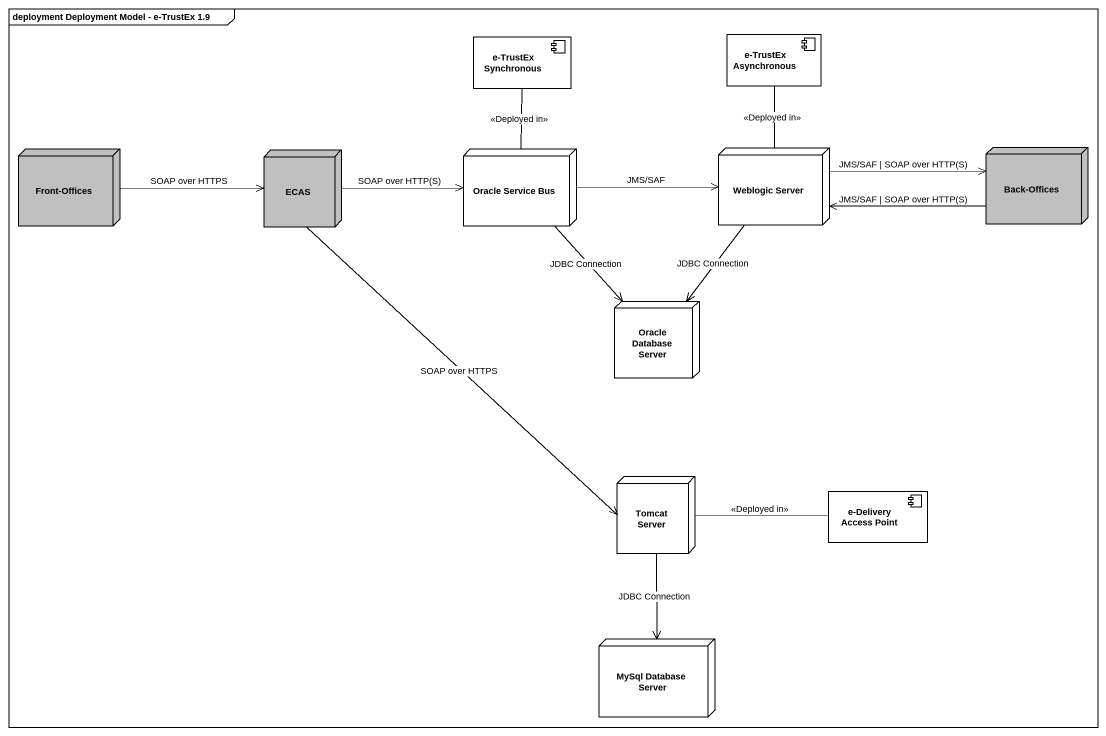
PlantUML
@startuml
mainframe deployment Deployment Model - e-TrustEx 1.9
component "e-TrustEx Synchronous" as e_TrustEx_Synchronous
component "e-TrustEx Asynchronous" as e_TrustEx_Asynchronous
node "Front-Offices" as Front_Offices #C0C0C0
node ECAS #C0C0C0
node "Oracle Service Bus" as Oracle_Service_Bus
node "Weblogic Server" as Weblogic_Server
node "Back-Offices" as Back_Offices #C0C0C0
node "Oracle Database Server" as Oracle_Database_Server
node "Tomcat Server" as Tomcat_Server
component "e-Delivery Access Point" as e_Delivery_Access_Point
node "MySql Database Server" as MySql_Database_Server
e_TrustEx_Synchronous -- Oracle_Service_Bus : <<Deployed in>>
e_TrustEx_Asynchronous -- Weblogic_Server : <<Deployed in>>
Front_Offices -right-> ECAS : SOAP over HTTPS
ECAS -right-> Oracle_Service_Bus : SOAP over HTTP(S)
ECAS --> Tomcat_Server : SOAP over HTTPS
Oracle_Service_Bus -right-> Weblogic_Server : JMS/SAF
Oracle_Service_Bus --> Oracle_Database_Server : JDBC Connection
Weblogic_Server -right-> Back_Offices : JMS/SAF | SOAP over HTTP(S)
Weblogic_Server --> Oracle_Database_Server : JDBC Connection
Back_Offices -left-> Weblogic_Server : JMS/SAF | SOAP over HTTP(S)
Tomcat_Server --> MySql_Database_Server : JDBC Connection
e_Delivery_Access_Point -left- Tomcat_Server : <<Deployed in>>
@enduml
